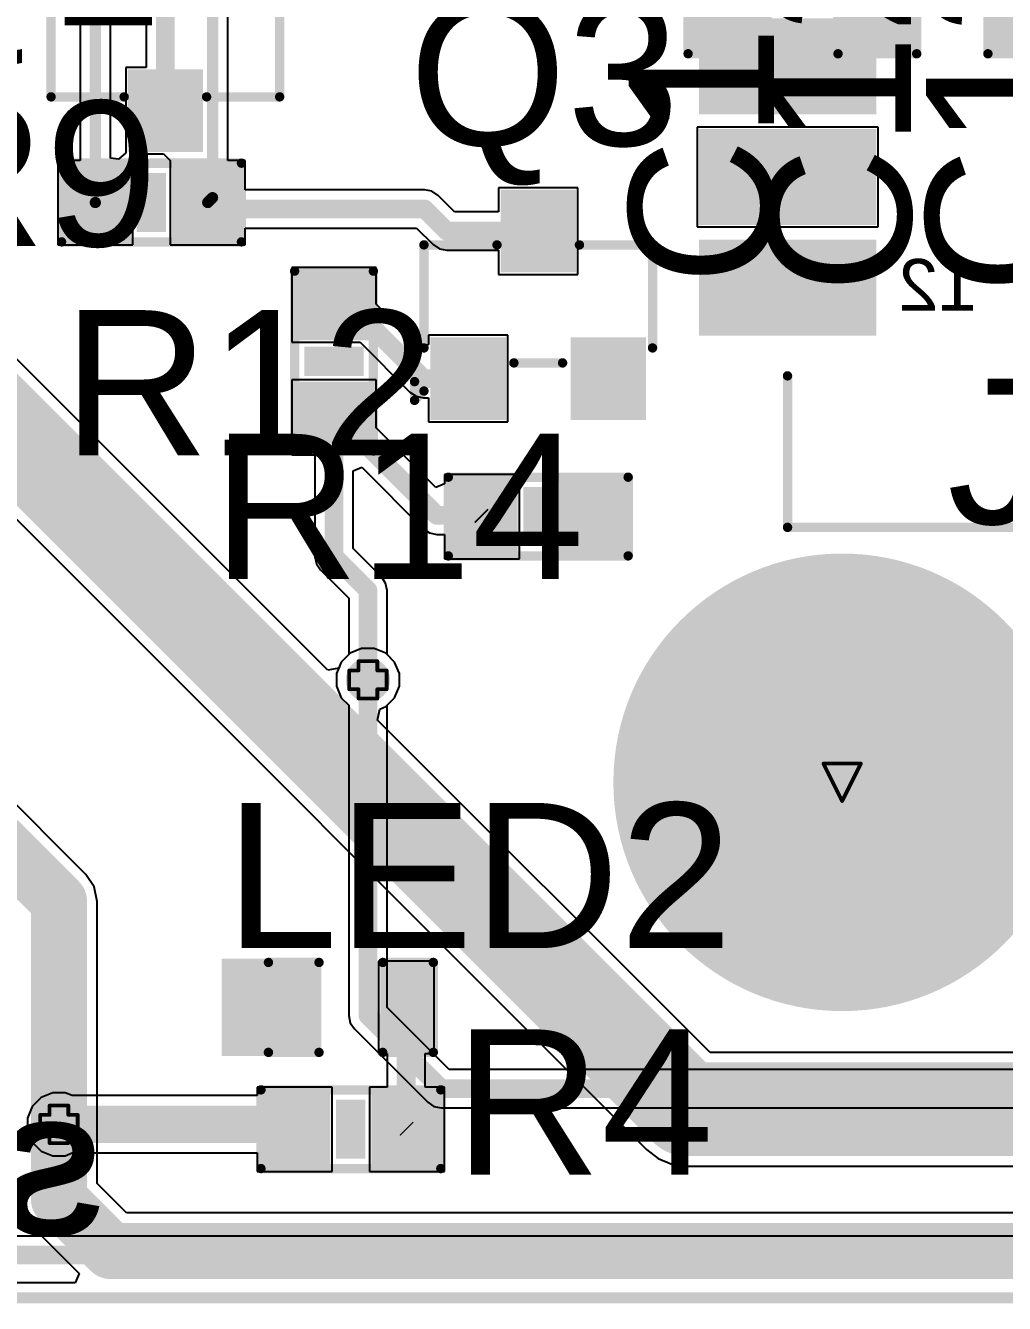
# Model space of a CAD drawing. Header units: inches. Extents: x -1 to 13, y -1.6 to 0.5.
# Drawn here: x -0.436 to 0.087, y -1.499 to -0.817 of the extents above; entities that cross this region are included whole.
import ezdxf

# ---------------------------------------------------------------- set-up
doc = ezdxf.new("R2010")
doc.units = ezdxf.units.IN
doc.header["$MEASUREMENT"] = 0
for name, color, linetype in [('Board_outline', 216, 'Continuous'), ('Bottom Layer', 5, 'Continuous'), ('Bottom Overlay', 54, 'Continuous'), ('Bottom Paste', 16, 'Continuous'), ('Bottom Solder', 6, 'Continuous'), ('Drill Drawing', 1, 'Continuous'), ('Multi-Layer', 9, 'Continuous'), ('Pad Holes', 156, 'Continuous'), ('Top Glue Points', 56, 'Continuous'), ('Top Layer', 1, 'Continuous'), ('Top Overlay', 2, 'Continuous'), ('Top Paste', 8, 'Continuous'), ('Top Solder', 216, 'Continuous'), ('Via Holes', 16, 'Continuous')]:
    doc.layers.add(name, color=color, linetype=linetype)
doc.styles.add('Arial', font='', dxfattribs={"height": 0.2})
doc.styles.add('Arial_Bold', font='', dxfattribs={"height": 0.2})
doc.styles.get('Arial').set_extended_font_data('Arial')
doc.styles.get('Arial_Bold').set_extended_font_data('Arial', bold=True)

# ---------------------------------------------------------------- blocks, each defined once
blk = doc.blocks.new('SOT_23_2')
at = {"layer": 'Top Layer'}
for points in [[(-0.01614, 0.05748), (0.01614, 0.05748), (0.01614, 0.02126), (-0.01614, 0.02126)], [(-0.05354, -0.02126), (-0.02126, -0.02126), (-0.02126, -0.05748), (-0.05354, -0.05748)], [(0.02126, -0.02126), (0.05354, -0.02126), (0.05354, -0.05748), (0.02126, -0.05748)]]:
    blk.add_hatch(color=1, dxfattribs=at).paths.add_polyline_path(points)
at = {"layer": 'Top Paste'}
for points in [[(-0.01614, 0.05748), (0.01614, 0.05748), (0.01614, 0.02126), (-0.01614, 0.02126)], [(-0.05354, -0.02126), (-0.02126, -0.02126), (-0.02126, -0.05748), (-0.05354, -0.05748)], [(0.02126, -0.02126), (0.05354, -0.02126), (0.05354, -0.05748), (0.02126, -0.05748)]]:
    blk.add_hatch(color=8, dxfattribs=at).paths.add_polyline_path(points)
at = {"layer": 'Top Solder'}
for points in [[(-0.02014, 0.06148), (0.02014, 0.06148), (0.02014, 0.01726), (-0.02014, 0.01726)], [(-0.05754, -0.01726), (-0.01726, -0.01726), (-0.01726, -0.06148), (-0.05754, -0.06148)], [(0.01726, -0.01726), (0.05754, -0.01726), (0.05754, -0.06148), (0.01726, -0.06148)]]:
    blk.add_hatch(color=216, dxfattribs=at).paths.add_polyline_path(points)
at = {"layer": 'Top Overlay', "const_width": 0.005}
for points in [[(-0.061, -0.023), (-0.061, 0.032)], [(-0.061, 0.032), (-0.022, 0.032)], [(0.022, 0.032), (0.061, 0.032)], [(0.061, -0.023), (0.061, 0.032)], [(-0.013, -0.031), (0.013, -0.031)], [(-0.066, -0.041), (-0.061, -0.046)], [(-0.066, -0.051), (-0.066, -0.041)], [(-0.066, -0.051), (-0.061, -0.046)]]:
    blk.add_lwpolyline(points, dxfattribs=at)
at = {"layer": 'Top Overlay', "const_width": 0.0025}
for points in [[(-0.06225, 0.032, 1), (-0.05975, 0.032, 1)], [(-0.06225, 0.032, 1), (-0.05975, 0.032, 1)], [(-0.02325, 0.032, 1), (-0.02075, 0.032, 1)], [(0.02075, 0.032, 1), (0.02325, 0.032, 1)], [(0.05975, 0.032, 1), (0.06225, 0.032, 1)], [(0.05975, 0.032, 1), (0.06225, 0.032, 1)], [(-0.06225, -0.023, 1), (-0.05975, -0.023, 1)], [(0.05975, -0.023, 1), (0.06225, -0.023, 1)], [(-0.01425, -0.031, 1), (-0.01175, -0.031, 1)], [(0.01175, -0.031, 1), (0.01425, -0.031, 1)], [(-0.06725, -0.041, 1), (-0.06475, -0.041, 1)], [(-0.06725, -0.041, 1), (-0.06475, -0.041, 1)], [(-0.06225, -0.046, 1), (-0.05975, -0.046, 1)], [(-0.06225, -0.046, 1), (-0.05975, -0.046, 1)], [(-0.06725, -0.051, 1), (-0.06475, -0.051, 1)], [(-0.06725, -0.051, 1), (-0.06475, -0.051, 1)]]:
    blk.add_lwpolyline(points, format="xyb", close=True, dxfattribs=at)
blk = doc.blocks.new('SPACER_3')
at = {"layer": 'Bottom Layer'}
h = blk.add_hatch(color=5, dxfattribs=at)
edge = h.paths.add_edge_path()
edge.add_arc((0, 0), 0.11811, 0, 360)
at = {"layer": 'Bottom Solder'}
h = blk.add_hatch(color=6, dxfattribs=at)
edge = h.paths.add_edge_path()
edge.add_arc((0, 0), 0.12211, 0, 360)
at = {"layer": 'Multi-Layer'}
h = blk.add_hatch(color=9, dxfattribs=at)
edge = h.paths.add_edge_path()
edge.add_arc((0, 0), 0.11811, 0, 360)
at = {"layer": 'Pad Holes'}
h = blk.add_hatch(color=7, dxfattribs=at)
edge = h.paths.add_edge_path()
edge.add_arc((0, 0), 0.07283, 0, 360)
at = {"layer": 'Top Layer'}
h = blk.add_hatch(color=1, dxfattribs=at)
edge = h.paths.add_edge_path()
edge.add_arc((0, 0), 0.11811, 0, 360)
at = {"layer": 'Top Solder'}
h = blk.add_hatch(color=216, dxfattribs=at)
edge = h.paths.add_edge_path()
edge.add_arc((0, 0), 0.12211, 0, 360)
blk = doc.blocks.new('BL_R8812AF1_B_11')
at = {"layer": 'Bottom Layer'}
for points in [[(0.48819, 0.24409), (0.5748, 0.24409), (0.5748, 0.20079), (0.48819, 0.20079)], [(0.48819, 0.18504), (0.5748, 0.18504), (0.5748, 0.14173), (0.48819, 0.14173)], [(0.48819, 0.12598), (0.5748, 0.12598), (0.5748, 0.08268), (0.48819, 0.08268)]]:
    blk.add_hatch(color=5, dxfattribs=at).paths.add_polyline_path(points)
at = {"layer": 'Bottom Paste'}
for points in [[(0.48819, 0.24409), (0.5748, 0.24409), (0.5748, 0.20079), (0.48819, 0.20079)], [(0.48819, 0.18504), (0.5748, 0.18504), (0.5748, 0.14173), (0.48819, 0.14173)], [(0.48819, 0.12598), (0.5748, 0.12598), (0.5748, 0.08268), (0.48819, 0.08268)]]:
    blk.add_hatch(color=16, dxfattribs=at).paths.add_polyline_path(points)
at = {"layer": 'Bottom Solder'}
for points in [[(0.48419, 0.24809), (0.5788, 0.24809), (0.5788, 0.19679), (0.48419, 0.19679)], [(0.48419, 0.18904), (0.5788, 0.18904), (0.5788, 0.13773), (0.48419, 0.13773)], [(0.48419, 0.12998), (0.5788, 0.12998), (0.5788, 0.07868), (0.48419, 0.07868)]]:
    blk.add_hatch(color=6, dxfattribs=at).paths.add_polyline_path(points)
at = {"layer": 'Bottom Overlay', "const_width": 0.005}
for points in [[(0.5315, 0.35039), (-0.5315, 0.35039)], [(0.5315, 0.35039), (0.5315, 0.26952)]]:
    blk.add_lwpolyline(points, dxfattribs=at)
at = {"layer": 'Bottom Overlay', "const_width": 0.0025}
for points in [[(0.53025, 0.35039, 1), (0.53275, 0.35039, 1)], [(0.53025, 0.35039, 1), (0.53275, 0.35039, 1)], [(0.53025, 0.26952, 1), (0.53275, 0.26952, 1)]]:
    blk.add_lwpolyline(points, format="xyb", close=True, dxfattribs=at)
at = {"layer": 'Bottom Overlay', "style": 'Arial', "text_generation_flag": 2}
blk.add_text('12', height=0.027559, rotation=180, dxfattribs=at).set_placement((0.4295, 0.23473))
blk = doc.blocks.new('RES_0603_14')
at = {"layer": 'Top Layer'}
for points in [[(-0.015, 0.0175), (-0.015, -0.0175), (-0.045, -0.0175), (-0.045, 0.0175)], [(0.045, 0.0175), (0.045, -0.0175), (0.015, -0.0175), (0.015, 0.0175)]]:
    blk.add_hatch(color=1, dxfattribs=at).paths.add_polyline_path(points)
at = {"layer": 'Top Paste'}
for points in [[(-0.015, 0.0175), (-0.015, -0.0175), (-0.045, -0.0175), (-0.045, 0.0175)], [(0.045, 0.0175), (0.045, -0.0175), (0.015, -0.0175), (0.015, 0.0175)]]:
    blk.add_hatch(color=8, dxfattribs=at).paths.add_polyline_path(points)
at = {"layer": 'Top Solder'}
for points in [[(-0.011, 0.0215), (-0.011, -0.0215), (-0.049, -0.0215), (-0.049, 0.0215)], [(0.049, 0.0215), (0.049, -0.0215), (0.011, -0.0215), (0.011, 0.0215)]]:
    blk.add_hatch(color=216, dxfattribs=at).paths.add_polyline_path(points)
at = {"layer": 'Top Overlay', "const_width": 0.005}
for points in [[(0.048, 0.021), (-0.048, 0.021)], [(-0.048, 0.021), (-0.048, -0.021)], [(0.048, 0.021), (0.048, -0.021)], [(0.048, -0.021), (-0.048, -0.021)]]:
    blk.add_lwpolyline(points, dxfattribs=at)
at = {"layer": 'Top Overlay', "const_width": 0.0025}
for points in [[(-0.04925, 0.021, 1), (-0.04675, 0.021, 1)], [(-0.04925, 0.021, 1), (-0.04675, 0.021, 1)], [(0.04675, 0.021, 1), (0.04925, 0.021, 1)], [(0.04675, 0.021, 1), (0.04925, 0.021, 1)], [(-0.04925, -0.021, 1), (-0.04675, -0.021, 1)], [(-0.04925, -0.021, 1), (-0.04675, -0.021, 1)], [(0.04675, -0.021, 1), (0.04925, -0.021, 1)], [(0.04675, -0.021, 1), (0.04925, -0.021, 1)]]:
    blk.add_lwpolyline(points, format="xyb", close=True, dxfattribs=at)
blk = doc.blocks.new('CAP_0603_28')
at = {"layer": 'Top Layer'}
for points in [[(-0.015, 0.0175), (-0.015, -0.0175), (-0.045, -0.0175), (-0.045, 0.0175)], [(0.045, 0.0175), (0.045, -0.0175), (0.015, -0.0175), (0.015, 0.0175)]]:
    blk.add_hatch(color=1, dxfattribs=at).paths.add_polyline_path(points)
at = {"layer": 'Top Paste'}
for points in [[(-0.015, 0.0175), (-0.015, -0.0175), (-0.045, -0.0175), (-0.045, 0.0175)], [(0.045, 0.0175), (0.045, -0.0175), (0.015, -0.0175), (0.015, 0.0175)]]:
    blk.add_hatch(color=8, dxfattribs=at).paths.add_polyline_path(points)
at = {"layer": 'Top Solder'}
for points in [[(-0.01264, 0.01986), (-0.01264, -0.01986), (-0.04736, -0.01986), (-0.04736, 0.01986)], [(0.04736, 0.01986), (0.04736, -0.01986), (0.01264, -0.01986), (0.01264, 0.01986)]]:
    blk.add_hatch(color=216, dxfattribs=at).paths.add_polyline_path(points)
at = {"layer": 'Top Overlay', "const_width": 0.005}
for points in [[(-0.049, 0.021), (-0.049, -0.021)], [(-0.049, 0.021), (-0.018, 0.021)], [(0.018, 0.021), (0.049, 0.021)], [(0.049, 0.021), (0.049, -0.021)], [(-0.049, -0.021), (-0.018, -0.021)], [(0.018, -0.021), (0.049, -0.021)]]:
    blk.add_lwpolyline(points, dxfattribs=at)
at = {"layer": 'Top Overlay', "const_width": 0.0025}
for points in [[(-0.05025, 0.021, 1), (-0.04775, 0.021, 1)], [(-0.05025, 0.021, 1), (-0.04775, 0.021, 1)], [(-0.01925, 0.021, 1), (-0.01675, 0.021, 1)], [(0.01675, 0.021, 1), (0.01925, 0.021, 1)], [(0.04775, 0.021, 1), (0.05025, 0.021, 1)], [(0.04775, 0.021, 1), (0.05025, 0.021, 1)], [(-0.05025, -0.021, 1), (-0.04775, -0.021, 1)], [(-0.05025, -0.021, 1), (-0.04775, -0.021, 1)], [(-0.01925, -0.021, 1), (-0.01675, -0.021, 1)], [(0.01675, -0.021, 1), (0.01925, -0.021, 1)], [(0.04775, -0.021, 1), (0.05025, -0.021, 1)], [(0.04775, -0.021, 1), (0.05025, -0.021, 1)]]:
    blk.add_lwpolyline(points, format="xyb", close=True, dxfattribs=at)
blk = doc.blocks.new('CAP_0603_29')
at = {"layer": 'Top Layer'}
for points in [[(-0.015, 0.0175), (-0.015, -0.0175), (-0.045, -0.0175), (-0.045, 0.0175)], [(0.045, 0.0175), (0.045, -0.0175), (0.015, -0.0175), (0.015, 0.0175)]]:
    blk.add_hatch(color=1, dxfattribs=at).paths.add_polyline_path(points)
at = {"layer": 'Top Paste'}
for points in [[(-0.015, 0.0175), (-0.015, -0.0175), (-0.045, -0.0175), (-0.045, 0.0175)], [(0.045, 0.0175), (0.045, -0.0175), (0.015, -0.0175), (0.015, 0.0175)]]:
    blk.add_hatch(color=8, dxfattribs=at).paths.add_polyline_path(points)
at = {"layer": 'Top Solder'}
for points in [[(-0.01264, 0.01986), (-0.01264, -0.01986), (-0.04736, -0.01986), (-0.04736, 0.01986)], [(0.04736, 0.01986), (0.04736, -0.01986), (0.01264, -0.01986), (0.01264, 0.01986)]]:
    blk.add_hatch(color=216, dxfattribs=at).paths.add_polyline_path(points)
at = {"layer": 'Top Overlay', "const_width": 0.005}
for points in [[(-0.049, 0.021), (-0.049, -0.021)], [(-0.049, 0.021), (-0.018, 0.021)], [(0.018, 0.021), (0.049, 0.021)], [(0.049, 0.021), (0.049, -0.021)], [(-0.049, -0.021), (-0.018, -0.021)], [(0.018, -0.021), (0.049, -0.021)]]:
    blk.add_lwpolyline(points, dxfattribs=at)
at = {"layer": 'Top Overlay', "const_width": 0.0025}
for points in [[(-0.05025, 0.021, 1), (-0.04775, 0.021, 1)], [(-0.05025, 0.021, 1), (-0.04775, 0.021, 1)], [(-0.01925, 0.021, 1), (-0.01675, 0.021, 1)], [(0.01675, 0.021, 1), (0.01925, 0.021, 1)], [(0.04775, 0.021, 1), (0.05025, 0.021, 1)], [(0.04775, 0.021, 1), (0.05025, 0.021, 1)], [(-0.05025, -0.021, 1), (-0.04775, -0.021, 1)], [(-0.05025, -0.021, 1), (-0.04775, -0.021, 1)], [(-0.01925, -0.021, 1), (-0.01675, -0.021, 1)], [(0.01675, -0.021, 1), (0.01925, -0.021, 1)], [(0.04775, -0.021, 1), (0.05025, -0.021, 1)], [(0.04775, -0.021, 1), (0.05025, -0.021, 1)]]:
    blk.add_lwpolyline(points, format="xyb", close=True, dxfattribs=at)
blk = doc.blocks.new('CAP_0603_30')
at = {"layer": 'Top Layer'}
for points in [[(-0.015, 0.0175), (-0.015, -0.0175), (-0.045, -0.0175), (-0.045, 0.0175)], [(0.045, 0.0175), (0.045, -0.0175), (0.015, -0.0175), (0.015, 0.0175)]]:
    blk.add_hatch(color=1, dxfattribs=at).paths.add_polyline_path(points)
at = {"layer": 'Top Paste'}
for points in [[(-0.015, 0.0175), (-0.015, -0.0175), (-0.045, -0.0175), (-0.045, 0.0175)], [(0.045, 0.0175), (0.045, -0.0175), (0.015, -0.0175), (0.015, 0.0175)]]:
    blk.add_hatch(color=8, dxfattribs=at).paths.add_polyline_path(points)
at = {"layer": 'Top Solder'}
for points in [[(-0.01264, 0.01986), (-0.01264, -0.01986), (-0.04736, -0.01986), (-0.04736, 0.01986)], [(0.04736, 0.01986), (0.04736, -0.01986), (0.01264, -0.01986), (0.01264, 0.01986)]]:
    blk.add_hatch(color=216, dxfattribs=at).paths.add_polyline_path(points)
at = {"layer": 'Top Overlay', "const_width": 0.005}
for points in [[(-0.049, 0.021), (-0.049, -0.021)], [(-0.049, 0.021), (-0.018, 0.021)], [(0.018, 0.021), (0.049, 0.021)], [(0.049, 0.021), (0.049, -0.021)], [(-0.049, -0.021), (-0.018, -0.021)], [(0.018, -0.021), (0.049, -0.021)]]:
    blk.add_lwpolyline(points, dxfattribs=at)
at = {"layer": 'Top Overlay', "const_width": 0.0025}
for points in [[(-0.05025, 0.021, 1), (-0.04775, 0.021, 1)], [(-0.05025, 0.021, 1), (-0.04775, 0.021, 1)], [(-0.01925, 0.021, 1), (-0.01675, 0.021, 1)], [(0.01675, 0.021, 1), (0.01925, 0.021, 1)], [(0.04775, 0.021, 1), (0.05025, 0.021, 1)], [(0.04775, 0.021, 1), (0.05025, 0.021, 1)], [(-0.05025, -0.021, 1), (-0.04775, -0.021, 1)], [(-0.05025, -0.021, 1), (-0.04775, -0.021, 1)], [(-0.01925, -0.021, 1), (-0.01675, -0.021, 1)], [(0.01675, -0.021, 1), (0.01925, -0.021, 1)], [(0.04775, -0.021, 1), (0.05025, -0.021, 1)], [(0.04775, -0.021, 1), (0.05025, -0.021, 1)]]:
    blk.add_lwpolyline(points, format="xyb", close=True, dxfattribs=at)
blk = doc.blocks.new('LED_0603_65')
at = {"layer": 'Top Layer'}
for points in [[(-0.03937, 0.01969), (-0.01969, 0.01969), (-0.01969, -0.01969), (-0.03937, -0.01969)], [(0.01969, 0.01969), (0.03937, 0.01969), (0.03937, -0.01969), (0.01969, -0.01969)]]:
    blk.add_hatch(color=1, dxfattribs=at).paths.add_polyline_path(points)
at = {"layer": 'Top Overlay'}
blk.add_hatch(color=2, dxfattribs=at).paths.add_polyline_path([(0.044, -0.026), (0.069, -0.026), (0.069, 0.026), (0.044, 0.026)])
at = {"layer": 'Top Paste'}
for points in [[(-0.03937, 0.01969), (-0.01969, 0.01969), (-0.01969, -0.01969), (-0.03937, -0.01969)], [(0.01969, 0.01969), (0.03937, 0.01969), (0.03937, -0.01969), (0.01969, -0.01969)]]:
    blk.add_hatch(color=8, dxfattribs=at).paths.add_polyline_path(points)
at = {"layer": 'Top Solder'}
for points in [[(-0.04337, 0.02369), (-0.01569, 0.02369), (-0.01569, -0.02369), (-0.04337, -0.02369)], [(0.01569, 0.02369), (0.04337, 0.02369), (0.04337, -0.02369), (0.01569, -0.02369)]]:
    blk.add_hatch(color=216, dxfattribs=at).paths.add_polyline_path(points)
at = {"layer": 'Top Overlay', "const_width": 0.005}
for points in [[(-0.017, 0.024), (-0.044, 0.024)], [(-0.044, 0.024), (-0.044, -0.024)], [(0.044, 0.024), (0.017, 0.024)], [(0.044, 0.024), (0.044, -0.024)], [(-0.017, -0.024), (-0.044, -0.024)], [(0.044, -0.024), (0.017, -0.024)]]:
    blk.add_lwpolyline(points, dxfattribs=at)
at = {"layer": 'Top Overlay', "const_width": 0.0025}
for points in [[(-0.04525, 0.024, 1), (-0.04275, 0.024, 1)], [(-0.04525, 0.024, 1), (-0.04275, 0.024, 1)], [(-0.01825, 0.024, 1), (-0.01575, 0.024, 1)], [(0.01575, 0.024, 1), (0.01825, 0.024, 1)], [(0.04275, 0.024, 1), (0.04525, 0.024, 1)], [(0.04275, 0.024, 1), (0.04525, 0.024, 1)], [(-0.04525, -0.024, 1), (-0.04275, -0.024, 1)], [(-0.04525, -0.024, 1), (-0.04275, -0.024, 1)], [(-0.01825, -0.024, 1), (-0.01575, -0.024, 1)], [(0.01575, -0.024, 1), (0.01825, -0.024, 1)], [(0.04275, -0.024, 1), (0.04525, -0.024, 1)], [(0.04275, -0.024, 1), (0.04525, -0.024, 1)]]:
    blk.add_lwpolyline(points, format="xyb", close=True, dxfattribs=at)
blk = doc.blocks.new('SOT_23_97')
at = {"layer": 'Top Layer'}
for points in [[(-0.01614, 0.05748), (0.01614, 0.05748), (0.01614, 0.02126), (-0.01614, 0.02126)], [(-0.05354, -0.02126), (-0.02126, -0.02126), (-0.02126, -0.05748), (-0.05354, -0.05748)], [(0.02126, -0.02126), (0.05354, -0.02126), (0.05354, -0.05748), (0.02126, -0.05748)]]:
    blk.add_hatch(color=1, dxfattribs=at).paths.add_polyline_path(points)
at = {"layer": 'Top Paste'}
for points in [[(-0.01614, 0.05748), (0.01614, 0.05748), (0.01614, 0.02126), (-0.01614, 0.02126)], [(-0.05354, -0.02126), (-0.02126, -0.02126), (-0.02126, -0.05748), (-0.05354, -0.05748)], [(0.02126, -0.02126), (0.05354, -0.02126), (0.05354, -0.05748), (0.02126, -0.05748)]]:
    blk.add_hatch(color=8, dxfattribs=at).paths.add_polyline_path(points)
at = {"layer": 'Top Solder'}
for points in [[(-0.02014, 0.06148), (0.02014, 0.06148), (0.02014, 0.01726), (-0.02014, 0.01726)], [(-0.05754, -0.01726), (-0.01726, -0.01726), (-0.01726, -0.06148), (-0.05754, -0.06148)], [(0.01726, -0.01726), (0.05754, -0.01726), (0.05754, -0.06148), (0.01726, -0.06148)]]:
    blk.add_hatch(color=216, dxfattribs=at).paths.add_polyline_path(points)
at = {"layer": 'Top Overlay', "const_width": 0.005}
for points in [[(-0.061, 0.032), (-0.061, -0.023)], [(-0.022, 0.032), (-0.061, 0.032)], [(0.061, 0.032), (0.022, 0.032)], [(0.061, 0.032), (0.061, -0.023)], [(0.013, -0.031), (-0.013, -0.031)], [(-0.061, -0.046), (-0.066, -0.041)], [(-0.066, -0.041), (-0.066, -0.051)], [(-0.061, -0.046), (-0.066, -0.051)]]:
    blk.add_lwpolyline(points, dxfattribs=at)
at = {"layer": 'Top Overlay', "const_width": 0.0025}
for points in [[(-0.06225, 0.032, 1), (-0.05975, 0.032, 1)], [(-0.06225, 0.032, 1), (-0.05975, 0.032, 1)], [(-0.02325, 0.032, 1), (-0.02075, 0.032, 1)], [(0.02075, 0.032, 1), (0.02325, 0.032, 1)], [(0.05975, 0.032, 1), (0.06225, 0.032, 1)], [(0.05975, 0.032, 1), (0.06225, 0.032, 1)], [(-0.06225, -0.023, 1), (-0.05975, -0.023, 1)], [(0.05975, -0.023, 1), (0.06225, -0.023, 1)], [(-0.01425, -0.031, 1), (-0.01175, -0.031, 1)], [(0.01175, -0.031, 1), (0.01425, -0.031, 1)], [(-0.06725, -0.041, 1), (-0.06475, -0.041, 1)], [(-0.06725, -0.041, 1), (-0.06475, -0.041, 1)], [(-0.06225, -0.046, 1), (-0.05975, -0.046, 1)], [(-0.06225, -0.046, 1), (-0.05975, -0.046, 1)], [(-0.06725, -0.051, 1), (-0.06475, -0.051, 1)], [(-0.06725, -0.051, 1), (-0.06475, -0.051, 1)]]:
    blk.add_lwpolyline(points, format="xyb", close=True, dxfattribs=at)
blk = doc.blocks.new('RES_0603_102')
at = {"layer": 'Top Layer'}
for points in [[(-0.015, 0.0175), (-0.015, -0.0175), (-0.045, -0.0175), (-0.045, 0.0175)], [(0.045, 0.0175), (0.045, -0.0175), (0.015, -0.0175), (0.015, 0.0175)]]:
    blk.add_hatch(color=1, dxfattribs=at).paths.add_polyline_path(points)
at = {"layer": 'Top Paste'}
for points in [[(-0.015, 0.0175), (-0.015, -0.0175), (-0.045, -0.0175), (-0.045, 0.0175)], [(0.045, 0.0175), (0.045, -0.0175), (0.015, -0.0175), (0.015, 0.0175)]]:
    blk.add_hatch(color=8, dxfattribs=at).paths.add_polyline_path(points)
at = {"layer": 'Top Solder'}
for points in [[(-0.011, 0.0215), (-0.011, -0.0215), (-0.049, -0.0215), (-0.049, 0.0215)], [(0.049, 0.0215), (0.049, -0.0215), (0.011, -0.0215), (0.011, 0.0215)]]:
    blk.add_hatch(color=216, dxfattribs=at).paths.add_polyline_path(points)
at = {"layer": 'Top Overlay', "const_width": 0.005}
for points in [[(0.048, 0.021), (-0.048, 0.021)], [(-0.048, 0.021), (-0.048, -0.021)], [(0.048, 0.021), (0.048, -0.021)], [(0.048, -0.021), (-0.048, -0.021)]]:
    blk.add_lwpolyline(points, dxfattribs=at)
at = {"layer": 'Top Overlay', "const_width": 0.0025}
for points in [[(-0.04925, 0.021, 1), (-0.04675, 0.021, 1)], [(-0.04925, 0.021, 1), (-0.04675, 0.021, 1)], [(0.04675, 0.021, 1), (0.04925, 0.021, 1)], [(0.04675, 0.021, 1), (0.04925, 0.021, 1)], [(-0.04925, -0.021, 1), (-0.04675, -0.021, 1)], [(-0.04925, -0.021, 1), (-0.04675, -0.021, 1)], [(0.04675, -0.021, 1), (0.04925, -0.021, 1)], [(0.04675, -0.021, 1), (0.04925, -0.021, 1)]]:
    blk.add_lwpolyline(points, format="xyb", close=True, dxfattribs=at)
blk = doc.blocks.new('RES_0603_109')
at = {"layer": 'Top Layer'}
for points in [[(-0.015, 0.0175), (-0.015, -0.0175), (-0.045, -0.0175), (-0.045, 0.0175)], [(0.045, 0.0175), (0.045, -0.0175), (0.015, -0.0175), (0.015, 0.0175)]]:
    blk.add_hatch(color=1, dxfattribs=at).paths.add_polyline_path(points)
at = {"layer": 'Top Paste'}
for points in [[(-0.015, 0.0175), (-0.015, -0.0175), (-0.045, -0.0175), (-0.045, 0.0175)], [(0.045, 0.0175), (0.045, -0.0175), (0.015, -0.0175), (0.015, 0.0175)]]:
    blk.add_hatch(color=8, dxfattribs=at).paths.add_polyline_path(points)
at = {"layer": 'Top Solder'}
for points in [[(-0.011, 0.0215), (-0.011, -0.0215), (-0.049, -0.0215), (-0.049, 0.0215)], [(0.049, 0.0215), (0.049, -0.0215), (0.011, -0.0215), (0.011, 0.0215)]]:
    blk.add_hatch(color=216, dxfattribs=at).paths.add_polyline_path(points)
at = {"layer": 'Top Overlay', "const_width": 0.005}
for points in [[(-0.048, 0.021), (0.048, 0.021)], [(-0.048, 0.021), (-0.048, -0.021)], [(0.048, 0.021), (0.048, -0.021)], [(-0.048, -0.021), (0.048, -0.021)]]:
    blk.add_lwpolyline(points, dxfattribs=at)
at = {"layer": 'Top Overlay', "const_width": 0.0025}
for points in [[(-0.04925, 0.021, 1), (-0.04675, 0.021, 1)], [(-0.04925, 0.021, 1), (-0.04675, 0.021, 1)], [(0.04675, 0.021, 1), (0.04925, 0.021, 1)], [(0.04675, 0.021, 1), (0.04925, 0.021, 1)], [(-0.04925, -0.021, 1), (-0.04675, -0.021, 1)], [(-0.04925, -0.021, 1), (-0.04675, -0.021, 1)], [(0.04675, -0.021, 1), (0.04925, -0.021, 1)], [(0.04675, -0.021, 1), (0.04925, -0.021, 1)]]:
    blk.add_lwpolyline(points, format="xyb", close=True, dxfattribs=at)
blk = doc.blocks.new('RES_0603_111')
at = {"layer": 'Top Layer'}
for points in [[(-0.015, 0.0175), (-0.015, -0.0175), (-0.045, -0.0175), (-0.045, 0.0175)], [(0.045, 0.0175), (0.045, -0.0175), (0.015, -0.0175), (0.015, 0.0175)]]:
    blk.add_hatch(color=1, dxfattribs=at).paths.add_polyline_path(points)
at = {"layer": 'Top Paste'}
for points in [[(-0.015, 0.0175), (-0.015, -0.0175), (-0.045, -0.0175), (-0.045, 0.0175)], [(0.045, 0.0175), (0.045, -0.0175), (0.015, -0.0175), (0.015, 0.0175)]]:
    blk.add_hatch(color=8, dxfattribs=at).paths.add_polyline_path(points)
at = {"layer": 'Top Solder'}
for points in [[(-0.011, 0.0215), (-0.011, -0.0215), (-0.049, -0.0215), (-0.049, 0.0215)], [(0.049, 0.0215), (0.049, -0.0215), (0.011, -0.0215), (0.011, 0.0215)]]:
    blk.add_hatch(color=216, dxfattribs=at).paths.add_polyline_path(points)
at = {"layer": 'Top Overlay', "const_width": 0.005}
for points in [[(-0.048, 0.021), (0.048, 0.021)], [(-0.048, -0.021), (-0.048, 0.021)], [(0.048, -0.021), (0.048, 0.021)], [(-0.048, -0.021), (0.048, -0.021)]]:
    blk.add_lwpolyline(points, dxfattribs=at)
at = {"layer": 'Top Overlay', "const_width": 0.0025}
for points in [[(-0.04925, 0.021, 1), (-0.04675, 0.021, 1)], [(-0.04925, 0.021, 1), (-0.04675, 0.021, 1)], [(0.04675, 0.021, 1), (0.04925, 0.021, 1)], [(0.04675, 0.021, 1), (0.04925, 0.021, 1)], [(-0.04925, -0.021, 1), (-0.04675, -0.021, 1)], [(-0.04925, -0.021, 1), (-0.04675, -0.021, 1)], [(0.04675, -0.021, 1), (0.04925, -0.021, 1)], [(0.04675, -0.021, 1), (0.04925, -0.021, 1)]]:
    blk.add_lwpolyline(points, format="xyb", close=True, dxfattribs=at)

msp = doc.modelspace()

# ---------------------------------------------------------------- hatches: boundary and pattern name
at = {"layer": 'Bottom Layer'}
h = msp.add_hatch(color=5, dxfattribs=at)
edge = h.paths.add_edge_path()
edge.add_arc((-0.25309, -1.16578), 0.01181, 0, 360)
h = msp.add_hatch(color=5, dxfattribs=at)
edge = h.paths.add_edge_path()
edge.add_arc((-0.418, -1.403), 0.01181, 0, 360)
at = {"layer": 'Top Glue Points'}
for points in [[(-0.3766, -0.89525), (-0.3766, -0.92675), (-0.36086, -0.92675), (-0.36086, -0.89525)], [(-0.28695, -1.00361), (-0.25545, -1.00361), (-0.25545, -0.98787), (-0.28695, -0.98787)], [(-0.1702, -1.06286), (-0.1702, -1.09436), (-0.15446, -1.09436), (-0.15446, -1.06286)], [(-0.2702, -1.38986), (-0.2702, -1.42136), (-0.25446, -1.42136), (-0.25446, -1.38986)]]:
    msp.add_hatch(color=56, dxfattribs=at).paths.add_polyline_path(points)
at = {"layer": 'Top Layer'}
h = msp.add_hatch(color=1, dxfattribs=at)
edge = h.paths.add_edge_path()
edge.add_arc((-0.25309, -1.16578), 0.01181, 0, 360)
h = msp.add_hatch(color=1, dxfattribs=at)
edge = h.paths.add_edge_path()
edge.add_arc((-0.418, -1.403), 0.01181, 0, 360)
at = {"layer": 'Via Holes'}
h = msp.add_hatch(color=7, dxfattribs=at)
edge = h.paths.add_edge_path()
edge.add_arc((-0.25309, -1.16578), 0.00591, 0, 360)
h = msp.add_hatch(color=7, dxfattribs=at)
edge = h.paths.add_edge_path()
edge.add_arc((-0.418, -1.403), 0.00591, 0, 360)

# ---------------------------------------------------------------- linework, layer by layer
at = {"layer": 'Board_outline', "const_width": 0.006}
msp.add_lwpolyline([(-0.65035, -1.49561), (2.89296, -1.49561)], dxfattribs=at)
at = {"layer": 'Bottom Layer'}
for p, q in [((0.01916, -0.87073), (-0.07746, -0.87073)), ((-0.07746, -0.87073), (-0.07746, -0.92404)), ((0.01916, -0.92404), (0.01916, -0.87073)), ((-0.07746, -0.92404), (0.01916, -0.92404)), ((-0.40358, -1.26958), (-0.53658, -1.13658)), ((-0.26261, -1.15153), (-0.26734, -1.15626)), ((-0.25644, -1.14897), (-0.26261, -1.15153)), ((-0.24975, -1.14897), (-0.25644, -1.14897)), ((-0.24357, -1.15153), (-0.24975, -1.14897)), ((-0.23884, -1.15626), (-0.24357, -1.15153)), ((-0.26734, -1.15626), (-0.2699, -1.16243)), ((-0.23628, -1.16243), (-0.23884, -1.15626)), ((-0.2699, -1.16243), (-0.2699, -1.16912)), ((-0.23628, -1.16912), (-0.23628, -1.16243)), ((-0.2699, -1.16912), (-0.26734, -1.1753)), ((-0.23884, -1.1753), (-0.23628, -1.16912)), ((-0.26734, -1.1753), (-0.26329, -1.17936)), ((-0.26329, -1.17936), (-0.26329, -1.34491)), ((-0.2429, -1.17936), (-0.23884, -1.1753)), ((-0.2429, -1.34068), (-0.2429, -1.17936)), ((-0.39916, -1.2762), (-0.40358, -1.26958)), ((-0.39761, -1.284), (-0.39916, -1.2762)), ((-0.39761, -1.403), (-0.39761, -1.284)), ((-0.39761, -1.284), (-0.39761, -1.284)), ((-0.20978, -1.3738), (-0.2429, -1.34068)), ((-0.26329, -1.34491), (-0.26251, -1.34881)), ((-0.26251, -1.34881), (-0.2603, -1.35212)), ((-0.2603, -1.35212), (-0.22121, -1.39121)), ((0.39978, -1.3738), (-0.20978, -1.3738)), ((-0.22121, -1.39121), (-0.2179, -1.39342)), ((-0.2179, -1.39342), (-0.214, -1.3942)), ((-0.214, -1.3942), (0.404, -1.3942)), ((-0.39761, -1.43455), (-0.39761, -1.403)), ((-0.38194, -1.45022), (-0.39761, -1.43455)), ((-0.43684, -1.4508), (-0.43242, -1.45742)), ((0.36894, -1.45022), (-0.38194, -1.45022)), ((-0.43242, -1.45742), (-0.40726, -1.48258)), ((-0.40726, -1.48258), (-0.40933, -1.48758)), ((-0.40933, -1.48758), (-0.65032, -1.48758))]:
    msp.add_line(p, q, dxfattribs=at)
for points, const_width in [([(-0.551, -1.151), (-0.418, -1.284)], 0.03), ([(-0.25309, -1.34491), (-0.25309, -1.16578)], 0.01), ([(-0.418, -1.403), (-0.418, -1.284)], 0.03), ([(-0.25309, -1.34491), (-0.214, -1.384)], 0.01), ([(-0.214, -1.384), (0.404, -1.384)], 0.01), ([(-0.418, -1.443), (-0.418, -1.403)], 0.03), ([(-0.418, -1.443), (-0.39039, -1.47061)], 0.03), ([(-0.39039, -1.47061), (0.37739, -1.47061)], 0.03)]:
    msp.add_lwpolyline(points, dxfattribs=dict(at, const_width=const_width))
for points, const_width in [([(-0.25559, -1.16578, 1), (-0.25059, -1.16578, 1)], 0.005), ([(-0.4255, -1.284, 1), (-0.4105, -1.284, 1)], 0.015), ([(-0.4255, -1.284, 1), (-0.4105, -1.284, 1)], 0.015), ([(-0.25559, -1.34491, 1), (-0.25059, -1.34491, 1)], 0.005), ([(-0.25559, -1.34491, 1), (-0.25059, -1.34491, 1)], 0.005), ([(-0.2165, -1.384, 1), (-0.2115, -1.384, 1)], 0.005), ([(-0.2165, -1.384, 1), (-0.2115, -1.384, 1)], 0.005), ([(-0.4255, -1.403, 1), (-0.4105, -1.403, 1)], 0.015), ([(-0.4255, -1.403, 1), (-0.4105, -1.403, 1)], 0.015), ([(-0.4255, -1.443, 1), (-0.4105, -1.443, 1)], 0.015), ([(-0.4255, -1.443, 1), (-0.4105, -1.443, 1)], 0.015), ([(-0.39789, -1.47061, 1), (-0.38289, -1.47061, 1)], 0.015), ([(-0.39789, -1.47061, 1), (-0.38289, -1.47061, 1)], 0.015)]:
    msp.add_lwpolyline(points, format="xyb", close=True, dxfattribs=dict(at, const_width=const_width))
at = {"layer": 'Drill Drawing', "const_width": 0.002}
for points in [[(-0.25809, -1.16078), (-0.25809, -1.15578)], [(-0.25809, -1.15578), (-0.24809, -1.15578)], [(-0.24809, -1.16078), (-0.24809, -1.15578)], [(-0.26309, -1.17078), (-0.26309, -1.16078)], [(-0.26309, -1.16078), (-0.25809, -1.16078)], [(-0.24809, -1.16078), (-0.24309, -1.16078)], [(-0.24309, -1.17078), (-0.24309, -1.16078)], [(-0.26309, -1.17078), (-0.25809, -1.17078)], [(-0.25809, -1.17578), (-0.25809, -1.17078)], [(-0.24809, -1.17078), (-0.24309, -1.17078)], [(-0.24809, -1.17578), (-0.24809, -1.17078)], [(-0.25809, -1.17578), (-0.24809, -1.17578)], [(-0.01, -1.21047), (0.01, -1.21047)], [(-0.01, -1.21047), (0, -1.23047)], [(0, -1.23047), (0.01, -1.21047)], [(-0.428, -1.408), (-0.428, -1.398)], [(-0.428, -1.398), (-0.423, -1.398)], [(-0.423, -1.398), (-0.423, -1.393)], [(-0.423, -1.393), (-0.413, -1.393)], [(-0.413, -1.398), (-0.413, -1.393)], [(-0.413, -1.398), (-0.408, -1.398)], [(-0.408, -1.408), (-0.408, -1.398)], [(-0.428, -1.408), (-0.423, -1.408)], [(-0.423, -1.413), (-0.423, -1.408)], [(-0.413, -1.408), (-0.408, -1.408)], [(-0.413, -1.413), (-0.413, -1.408)], [(-0.423, -1.413), (-0.413, -1.413)]]:
    msp.add_lwpolyline(points, dxfattribs=at)
at = {"layer": 'Drill Drawing', "const_width": 0.001}
for points in [[(-0.25859, -1.15578, 1), (-0.25759, -1.15578, 1)], [(-0.25859, -1.15578, 1), (-0.25759, -1.15578, 1)], [(-0.24859, -1.15578, 1), (-0.24759, -1.15578, 1)], [(-0.24859, -1.15578, 1), (-0.24759, -1.15578, 1)], [(-0.26359, -1.16078, 1), (-0.26259, -1.16078, 1)], [(-0.26359, -1.16078, 1), (-0.26259, -1.16078, 1)], [(-0.25859, -1.16078, 1), (-0.25759, -1.16078, 1)], [(-0.25859, -1.16078, 1), (-0.25759, -1.16078, 1)], [(-0.24859, -1.16078, 1), (-0.24759, -1.16078, 1)], [(-0.24859, -1.16078, 1), (-0.24759, -1.16078, 1)], [(-0.24359, -1.16078, 1), (-0.24259, -1.16078, 1)], [(-0.24359, -1.16078, 1), (-0.24259, -1.16078, 1)], [(-0.26359, -1.17078, 1), (-0.26259, -1.17078, 1)], [(-0.26359, -1.17078, 1), (-0.26259, -1.17078, 1)], [(-0.25859, -1.17078, 1), (-0.25759, -1.17078, 1)], [(-0.25859, -1.17078, 1), (-0.25759, -1.17078, 1)], [(-0.24859, -1.17078, 1), (-0.24759, -1.17078, 1)], [(-0.24859, -1.17078, 1), (-0.24759, -1.17078, 1)], [(-0.24359, -1.17078, 1), (-0.24259, -1.17078, 1)], [(-0.24359, -1.17078, 1), (-0.24259, -1.17078, 1)], [(-0.25859, -1.17578, 1), (-0.25759, -1.17578, 1)], [(-0.25859, -1.17578, 1), (-0.25759, -1.17578, 1)], [(-0.24859, -1.17578, 1), (-0.24759, -1.17578, 1)], [(-0.24859, -1.17578, 1), (-0.24759, -1.17578, 1)], [(-0.0105, -1.21047, 1), (-0.0095, -1.21047, 1)], [(-0.0105, -1.21047, 1), (-0.0095, -1.21047, 1)], [(0.0095, -1.21047, 1), (0.0105, -1.21047, 1)], [(0.0095, -1.21047, 1), (0.0105, -1.21047, 1)], [(-0.0005, -1.23047, 1), (0.0005, -1.23047, 1)], [(-0.0005, -1.23047, 1), (0.0005, -1.23047, 1)], [(-0.4285, -1.398, 1), (-0.4275, -1.398, 1)], [(-0.4285, -1.398, 1), (-0.4275, -1.398, 1)], [(-0.4235, -1.393, 1), (-0.4225, -1.393, 1)], [(-0.4235, -1.393, 1), (-0.4225, -1.393, 1)], [(-0.4235, -1.398, 1), (-0.4225, -1.398, 1)], [(-0.4235, -1.398, 1), (-0.4225, -1.398, 1)], [(-0.4135, -1.393, 1), (-0.4125, -1.393, 1)], [(-0.4135, -1.393, 1), (-0.4125, -1.393, 1)], [(-0.4135, -1.398, 1), (-0.4125, -1.398, 1)], [(-0.4135, -1.398, 1), (-0.4125, -1.398, 1)], [(-0.4085, -1.398, 1), (-0.4075, -1.398, 1)], [(-0.4085, -1.398, 1), (-0.4075, -1.398, 1)], [(-0.4285, -1.408, 1), (-0.4275, -1.408, 1)], [(-0.4285, -1.408, 1), (-0.4275, -1.408, 1)], [(-0.4235, -1.408, 1), (-0.4225, -1.408, 1)], [(-0.4235, -1.408, 1), (-0.4225, -1.408, 1)], [(-0.4135, -1.408, 1), (-0.4125, -1.408, 1)], [(-0.4135, -1.408, 1), (-0.4125, -1.408, 1)], [(-0.4085, -1.408, 1), (-0.4075, -1.408, 1)], [(-0.4085, -1.408, 1), (-0.4075, -1.408, 1)], [(-0.4235, -1.413, 1), (-0.4225, -1.413, 1)], [(-0.4235, -1.413, 1), (-0.4225, -1.413, 1)], [(-0.4135, -1.413, 1), (-0.4125, -1.413, 1)], [(-0.4135, -1.413, 1), (-0.4125, -1.413, 1)]]:
    msp.add_lwpolyline(points, format="xyb", close=True, dxfattribs=at)
at = {"layer": 'Top Layer'}
for p, q in [((-0.37139, -0.7582), (-0.37139, -0.83887)), ((-0.40676, -0.80635), (-0.40676, -0.8885)), ((-0.39044, -0.88728), (-0.39044, -0.80635)), ((-0.32786, -0.8885), (-0.32786, -0.80635)), ((-0.37139, -0.83887), (-0.38234, -0.83887)), ((-0.38234, -0.83887), (-0.38234, -0.88451)), ((-0.38234, -0.88451), (-0.38617, -0.88793)), ((-0.3786, -0.8885), (-0.37501, -0.88509)), ((-0.37501, -0.88509), (-0.36219, -0.88509)), ((-0.36219, -0.88509), (-0.3586, -0.8885)), ((-0.40676, -0.8885), (-0.4186, -0.8885)), ((-0.4186, -0.8885), (-0.4186, -0.9335)), ((-0.38617, -0.88793), (-0.39044, -0.88728)), ((-0.3786, -0.89009), (-0.3786, -0.8885)), ((-0.3786, -0.9335), (-0.3786, -0.89009)), ((-0.3586, -0.8885), (-0.3586, -0.9335)), ((-0.3186, -0.8885), (-0.32786, -0.8885)), ((-0.3186, -0.90423), (-0.3186, -0.8885)), ((-0.22288, -0.90423), (-0.3186, -0.90423)), ((-0.21898, -0.90501), (-0.22288, -0.90423)), ((-0.21567, -0.90722), (-0.21898, -0.90501)), ((-0.14106, -0.90313), (-0.18334, -0.90313)), ((-0.18334, -0.90313), (-0.18334, -0.91604)), ((-0.14106, -0.94935), (-0.14106, -0.90313)), ((-0.20685, -0.91604), (-0.21567, -0.90722)), ((-0.18334, -0.91604), (-0.20685, -0.91604)), ((-0.27452, -1.16069), (-0.50947, -0.92573)), ((-0.3186, -0.9335), (-0.3186, -0.92462)), ((-0.3186, -0.92462), (-0.2271, -0.92462)), ((-0.2271, -0.92462), (-0.21828, -0.93345)), ((-0.4186, -0.9335), (-0.3786, -0.9335)), ((-0.3586, -0.9335), (-0.3186, -0.9335)), ((-0.21828, -0.93345), (-0.21497, -0.93566)), ((-0.21497, -0.93566), (-0.21107, -0.93644)), ((-0.21107, -0.93644), (-0.18334, -0.93644)), ((-0.18334, -0.93644), (-0.18334, -0.94935)), ((-0.2487, -0.94561), (-0.2937, -0.94561)), ((-0.2937, -0.94561), (-0.2937, -0.98561)), ((-0.2487, -0.96532), (-0.2487, -0.94561)), ((-0.18334, -0.94935), (-0.14106, -0.94935)), ((-0.22536, -0.98866), (-0.2487, -0.96532)), ((-0.5434, -0.97739), (-0.1044, -1.4164)), ((-0.17846, -0.98187), (-0.22074, -0.98187)), ((-0.22074, -0.98187), (-0.22074, -0.98674)), ((-0.17846, -1.02809), (-0.17846, -0.98187)), ((-0.2937, -0.98561), (-0.25725, -0.98561)), ((-0.25725, -0.98561), (-0.23067, -1.01219)), ((-0.22074, -0.98674), (-0.22536, -0.98866)), ((-0.2487, -1.00561), (-0.2937, -1.00561)), ((-0.2937, -1.00561), (-0.2937, -1.04561)), ((-0.2487, -1.03119), (-0.2487, -1.00561)), ((-0.23067, -1.01219), (-0.22736, -1.0144)), ((-0.22736, -1.0144), (-0.22346, -1.01518)), ((-0.22346, -1.01518), (-0.22074, -1.01518)), ((-0.22074, -1.01518), (-0.22074, -1.02809)), ((-0.22074, -1.02809), (-0.17846, -1.02809)), ((-0.21682, -1.06307), (-0.2487, -1.03119)), ((-0.2937, -1.04561), (-0.2814, -1.04561)), ((-0.2814, -1.04561), (-0.2814, -1.09989)), ((-0.261, -1.05426), (-0.25638, -1.05234)), ((-0.261, -1.09567), (-0.261, -1.05426)), ((-0.25638, -1.05234), (-0.22355, -1.08518)), ((-0.1722, -1.05611), (-0.2122, -1.05611)), ((-0.2122, -1.05611), (-0.2122, -1.06116)), ((-0.1722, -1.10111), (-0.1722, -1.05611)), ((-0.2122, -1.06116), (-0.21682, -1.06307)), ((-0.22355, -1.08518), (-0.22024, -1.08739)), ((-0.22024, -1.08739), (-0.21634, -1.08816)), ((-0.21634, -1.08816), (-0.2122, -1.08816)), ((-0.2122, -1.08816), (-0.2122, -1.10111)), ((-0.24588, -1.11079), (-0.261, -1.09567)), ((-0.2814, -1.09989), (-0.28062, -1.10379)), ((-0.28062, -1.10379), (-0.27841, -1.1071)), ((-0.2122, -1.10111), (-0.1722, -1.10111)), ((-0.27841, -1.1071), (-0.26329, -1.12222)), ((-0.24367, -1.1141), (-0.24588, -1.11079)), ((-0.2429, -1.118), (-0.24367, -1.1141)), ((-0.2429, -1.1522), (-0.2429, -1.118)), ((-0.26329, -1.12222), (-0.26329, -1.1522)), ((-0.26329, -1.1522), (-0.26734, -1.15626)), ((-0.23884, -1.15626), (-0.2429, -1.1522)), ((-0.26867, -1.15946), (-0.27452, -1.16069)), ((-0.26734, -1.15626), (-0.26867, -1.15946)), ((-0.23628, -1.16243), (-0.23884, -1.15626)), ((-0.23628, -1.16912), (-0.23628, -1.16243)), ((-0.23884, -1.1753), (-0.23628, -1.16912)), ((-0.24357, -1.18003), (-0.23884, -1.1753)), ((-0.248, -1.18721), (-0.24678, -1.18136)), ((-0.24678, -1.18136), (-0.24357, -1.18003)), ((-0.07047, -1.36474), (-0.248, -1.18721)), ((-0.21783, -1.31593), (-0.24752, -1.31593)), ((-0.24752, -1.31593), (-0.24752, -1.36529)), ((-0.21783, -1.36529), (-0.21783, -1.31593)), ((-0.24752, -1.36529), (-0.24287, -1.36529)), ((-0.24287, -1.36529), (-0.24287, -1.38311)), ((-0.22248, -1.38311), (-0.22248, -1.36529)), ((-0.22248, -1.36529), (-0.21783, -1.36529)), ((0.11247, -1.36474), (-0.07047, -1.36474)), ((-0.2722, -1.38311), (-0.3122, -1.38311)), ((-0.3122, -1.38311), (-0.3122, -1.38771)), ((-0.2722, -1.42811), (-0.2722, -1.38311)), ((-0.24287, -1.38311), (-0.2522, -1.38311)), ((-0.2522, -1.38311), (-0.2522, -1.42811)), ((-0.2122, -1.38311), (-0.22248, -1.38311)), ((-0.2122, -1.42811), (-0.2122, -1.38311)), ((-0.42752, -1.38875), (-0.43225, -1.39348)), ((-0.42134, -1.38619), (-0.42752, -1.38875)), ((-0.41466, -1.38619), (-0.42134, -1.38619)), ((-0.41099, -1.38771), (-0.41466, -1.38619)), ((-0.3122, -1.38771), (-0.41099, -1.38771)), ((-0.43225, -1.39348), (-0.43481, -1.39966)), ((-0.43481, -1.39966), (-0.43481, -1.40634)), ((-0.43481, -1.40634), (-0.43225, -1.41252)), ((-0.43225, -1.41252), (-0.42752, -1.41725)), ((-0.42752, -1.41725), (-0.42134, -1.41981)), ((-0.41466, -1.41981), (-0.41099, -1.41829)), ((-0.41099, -1.41829), (-0.3122, -1.41829)), ((-0.3122, -1.41829), (-0.3122, -1.42811)), ((-0.1044, -1.4164), (-0.09813, -1.42121)), ((-0.42134, -1.41981), (-0.41466, -1.41981)), ((-0.09813, -1.42121), (-0.09083, -1.42423)), ((-0.09083, -1.42423), (-0.083, -1.42526)), ((-0.083, -1.42526), (0.125, -1.42526)), ((-0.3122, -1.42811), (-0.2722, -1.42811)), ((-0.2522, -1.42811), (-0.2122, -1.42811)), ((0.4643, -1.46262), (-0.44519, -1.46262))]:
    msp.add_line(p, q, dxfattribs=at)
for points, const_width in [([(-0.3612, -0.85924), (-0.3612, -0.7582)], 0.01), ([(-0.3986, -0.911), (-0.3986, -0.78324)], 0.006), ([(-0.33602, -0.90842), (-0.33602, -0.79546)], 0.006), ([(-0.3386, -0.911), (-0.33517, -0.91443)], 0.01), ([(-0.3386, -0.911), (-0.33602, -0.90842)], 0.006), ([(-0.33517, -0.91443), (-0.22288, -0.91443)], 0.01), ([(-0.22288, -0.91443), (-0.21107, -0.92624)], 0.01), ([(-0.53087, -0.94713), (-0.083, -1.395)], 0.05), ([(-0.21107, -0.92624), (-0.1622, -0.92624)], 0.01), ([(-0.2622, -0.96624), (-0.22346, -1.00498)], 0.01), ([(-0.22346, -1.00498), (-0.1996, -1.00498)], 0.01), ([(-0.2712, -1.09989), (-0.2712, -1.02561)], 0.01), ([(-0.2712, -1.02561), (-0.2687, -1.02561)], 0.01), ([(-0.2687, -1.02561), (-0.21634, -1.07797)], 0.01), ([(-0.21634, -1.07797), (-0.19284, -1.07797)], 0.01), ([(-0.19284, -1.07797), (-0.1922, -1.07861)], 0.01), ([(-0.2712, -1.09989), (-0.25309, -1.118)], 0.01), ([(-0.25309, -1.16578), (-0.25309, -1.118)], 0.01), ([(-0.23267, -1.40514), (-0.23267, -1.34061)], 0.01), ([(-0.083, -1.395), (0.125, -1.395)], 0.05), ([(-0.418, -1.403), (-0.29481, -1.403)], 0.02), ([(-0.29481, -1.403), (-0.2922, -1.40561)], 0.02), ([(-0.23267, -1.40514), (-0.2322, -1.40561)], 0.01), ([(-0.44941, -1.47281), (0.83552, -1.47281)], 0.01)]:
    msp.add_lwpolyline(points, dxfattribs=dict(at, const_width=const_width))
for points, const_width in [([(-0.3637, -0.85924, 1), (-0.3587, -0.85924, 1)], 0.005), ([(-0.3411, -0.911, 1), (-0.3361, -0.911, 1)], 0.005), ([(-0.33752, -0.90842, 1), (-0.33452, -0.90842, 1)], 0.003), ([(-0.33752, -0.90842, 1), (-0.33452, -0.90842, 1)], 0.003), ([(-0.4001, -0.911, 1), (-0.3971, -0.911, 1)], 0.003), ([(-0.3401, -0.911, 1), (-0.3371, -0.911, 1)], 0.003), ([(-0.33767, -0.91443, 1), (-0.33267, -0.91443, 1)], 0.005), ([(-0.33767, -0.91443, 1), (-0.33267, -0.91443, 1)], 0.005), ([(-0.22538, -0.91443, 1), (-0.22038, -0.91443, 1)], 0.005), ([(-0.22538, -0.91443, 1), (-0.22038, -0.91443, 1)], 0.005), ([(-0.21357, -0.92624, 1), (-0.20857, -0.92624, 1)], 0.005), ([(-0.21357, -0.92624, 1), (-0.20857, -0.92624, 1)], 0.005), ([(-0.1647, -0.92624, 1), (-0.1597, -0.92624, 1)], 0.005), ([(-0.2647, -0.96624, 1), (-0.2597, -0.96624, 1)], 0.005), ([(-0.22596, -1.00498, 1), (-0.22096, -1.00498, 1)], 0.005), ([(-0.22596, -1.00498, 1), (-0.22096, -1.00498, 1)], 0.005), ([(-0.2021, -1.00498, 1), (-0.1971, -1.00498, 1)], 0.005), ([(-0.2737, -1.02561, 1), (-0.2687, -1.02561, 1)], 0.005), ([(-0.2737, -1.02561, 1), (-0.2687, -1.02561, 1)], 0.005), ([(-0.2712, -1.02561, 1), (-0.2662, -1.02561, 1)], 0.005), ([(-0.2712, -1.02561, 1), (-0.2662, -1.02561, 1)], 0.005), ([(-0.21884, -1.07797, 1), (-0.21384, -1.07797, 1)], 0.005), ([(-0.21884, -1.07797, 1), (-0.21384, -1.07797, 1)], 0.005), ([(-0.19534, -1.07797, 1), (-0.19034, -1.07797, 1)], 0.005), ([(-0.19534, -1.07797, 1), (-0.19034, -1.07797, 1)], 0.005), ([(-0.1947, -1.07861, 1), (-0.1897, -1.07861, 1)], 0.005), ([(-0.2737, -1.09989, 1), (-0.2687, -1.09989, 1)], 0.005), ([(-0.2737, -1.09989, 1), (-0.2687, -1.09989, 1)], 0.005), ([(-0.25559, -1.118, 1), (-0.25059, -1.118, 1)], 0.005), ([(-0.25559, -1.118, 1), (-0.25059, -1.118, 1)], 0.005), ([(-0.25559, -1.16578, 1), (-0.25059, -1.16578, 1)], 0.005), ([(-0.23517, -1.34061, 1), (-0.23017, -1.34061, 1)], 0.005), ([(-0.0955, -1.395, 1), (-0.0705, -1.395, 1)], 0.025), ([(-0.0955, -1.395, 1), (-0.0705, -1.395, 1)], 0.025), ([(-0.423, -1.403, 1), (-0.413, -1.403, 1)], 0.01), ([(-0.29981, -1.403, 1), (-0.28981, -1.403, 1)], 0.01), ([(-0.29981, -1.403, 1), (-0.28981, -1.403, 1)], 0.01), ([(-0.2972, -1.40561, 1), (-0.2872, -1.40561, 1)], 0.01), ([(-0.23517, -1.40514, 1), (-0.23017, -1.40514, 1)], 0.005), ([(-0.23517, -1.40514, 1), (-0.23017, -1.40514, 1)], 0.005), ([(-0.2347, -1.40561, 1), (-0.2297, -1.40561, 1)], 0.005)]:
    msp.add_lwpolyline(points, format="xyb", close=True, dxfattribs=dict(at, const_width=const_width))

# ---------------------------------------------------------------- block references
for name, p, rotation in [('BL_R8812AF1_B_11', (0.50235, -0.734), 180), ('CAP_0603_28', (-0.0612, -0.78261), 90), ('CAP_0603_29', (0.0188, -0.78261), 90), ('CAP_0603_30', (0.0988, -0.78261), 90), ('SOT_23_97', (-0.3612, -0.82261), 180), ('RES_0603_14', (-0.3686, -0.911), 180), ('RES_0603_109', (-0.2712, -0.99561), 90), ('LED_0603_65', (-0.2622, -1.34061), 180), ('RES_0603_102', (-0.2622, -1.40561), 180)]:
    msp.add_blockref(name, p, dxfattribs=dict(rotation=rotation))
for name, p in [('SOT_23_2', (-0.1622, -0.96561)), ('RES_0603_111', (-0.1622, -1.07861)), ('SPACER_3', (0, -1.22047))]:
    msp.add_blockref(name, p)

# ---------------------------------------------------------------- texts
at = {"layer": 'Bottom Overlay', "style": 'Arial_Bold', "text_generation_flag": 2}
msp.add_text('SW1', height=0.06, rotation=360, dxfattribs=at).set_placement((-0.394, -1.4623))
at = {"layer": 'Top Overlay', "style": 'Arial'}
for s, p in [('Q1', (-0.5074, -0.81636)), ('Q3', (-0.2312, -0.88061)), ('R9', (-0.50347, -0.93429)), ('R12', (-0.41604, -1.04595)), ('J2', (0.05602, -1.08253)), ('R14', (-0.33619, -1.11195)), ('LED2', (-0.32937, -1.30895)), ('R4', (-0.20692, -1.42983))]:
    msp.add_text(s, height=0.0775, dxfattribs=at).set_placement(p)
for s, p in [('C11', (-0.03636, -0.9551)), ('C12', (0.03675, -0.95964)), ('C13', (0.12219, -0.95986))]:
    msp.add_text(s, height=0.0775, rotation=90, dxfattribs=at).set_placement(p)

doc.saveas('drawing.dxf')
